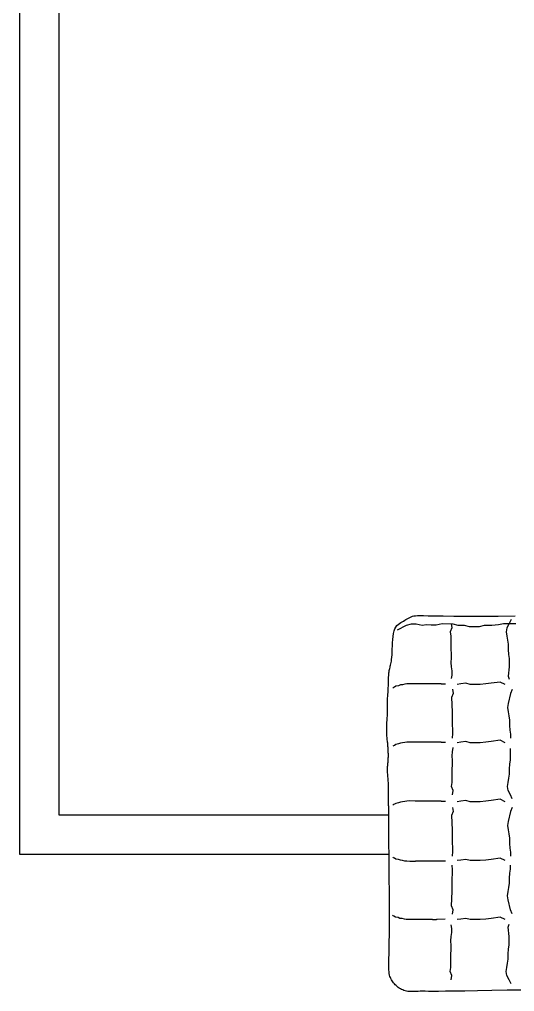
# Model space of a CAD drawing. Header units: inches. Extents: x 6.4 to 48.9, y 11.7 to 36.5.
# Drawn here: x 8.117 to 9.377, y 21.641 to 24.114 of the extents above; entities that cross this region are included whole.
import ezdxf

# ---------------------------------------------------------------- set-up
doc = ezdxf.new("R2010")
doc.units = ezdxf.units.IN
doc.header["$MEASUREMENT"] = 0
doc.layers.add('02', color=2, linetype='Continuous')

msp = doc.modelspace()

# ---------------------------------------------------------------- linework, layer by layer
at = {"layer": '02'}
for points in [[(8.8054, 26.0649), (8.1169, 26.0649), (8.1169, 21.9904), (9.0577, 21.9904)], [(8.8054, 25.9649), (8.2169, 25.9649), (8.2169, 22.0904), (9.0569, 22.0904)], [(9.3985, 21.6446), (9.3582, 21.6438), (9.3191, 21.643), (9.2826, 21.6424), (9.2503, 21.6418), (9.2232, 21.6415), (9.201, 21.6413), (9.1832, 21.6412), (9.1691, 21.6412), (9.1581, 21.6412), (9.1494, 21.6413), (9.1426, 21.6413), (9.1368, 21.6413), (9.1317, 21.6412), (9.1271, 21.6411), (9.1228, 21.6409), (9.1188, 21.6408), (9.1151, 21.6407), (9.1116, 21.6407), (9.1083, 21.6409), (9.1051, 21.6412), (9.1018, 21.6418), (9.0987, 21.6426), (9.0956, 21.6436), (9.0925, 21.6447), (9.0895, 21.6461), (9.0866, 21.6477), (9.0837, 21.6494), (9.081, 21.6513), (9.0784, 21.6534), (9.0759, 21.6557), (9.0735, 21.658), (9.0713, 21.6605), (9.0692, 21.663), (9.0672, 21.6656), (9.0654, 21.6683), (9.0638, 21.6709), (9.0623, 21.6736), (9.061, 21.6764), (9.0599, 21.6794), (9.0589, 21.6827), (9.0581, 21.6865), (9.0576, 21.6907), (9.0571, 21.6956), (9.0569, 21.7012), (9.0569, 21.7077), (9.057, 21.7153), (9.0573, 21.7246), (9.0576, 21.7359), (9.0579, 21.7495), (9.0582, 21.7659), (9.0585, 21.7854), (9.0587, 21.8083), (9.0587, 21.8349), (9.0586, 21.8644), (9.0585, 21.8955), (9.0583, 21.9273), (9.058, 21.9586), (9.0577, 21.9884), (9.0575, 22.0157), (9.0572, 22.0392), (9.0571, 22.0583), (9.057, 22.0733), (9.0569, 22.0846), (9.0568, 22.0931), (9.0568, 22.0991), (9.0568, 22.1034), (9.0568, 22.1065), (9.0568, 22.1091), (9.0568, 22.1115), (9.0567, 22.114), (9.0567, 22.1165), (9.0566, 22.1191), (9.0566, 22.1216), (9.0565, 22.1242), (9.0565, 22.1268), (9.0564, 22.1294), (9.0564, 22.132), (9.0563, 22.1346), (9.0563, 22.1373), (9.0563, 22.14), (9.0563, 22.1427), (9.0563, 22.1455), (9.0563, 22.1483), (9.0563, 22.1511), (9.0564, 22.154), (9.0564, 22.157), (9.0564, 22.1601), (9.0563, 22.1632), (9.0563, 22.1663), (9.0562, 22.1696), (9.056, 22.1729), (9.0558, 22.1763), (9.0556, 22.1797), (9.0552, 22.1833), (9.0549, 22.1868), (9.0546, 22.1904), (9.0542, 22.1939), (9.054, 22.1974), (9.0538, 22.2007), (9.0537, 22.204), (9.0537, 22.2072), (9.0538, 22.2102), (9.054, 22.2131), (9.0543, 22.216), (9.0546, 22.2188), (9.0549, 22.2215), (9.0551, 22.2242), (9.0554, 22.2268), (9.0556, 22.2295), (9.0557, 22.2322), (9.0558, 22.2349), (9.0559, 22.2375), (9.0559, 22.2402), (9.0559, 22.2429), (9.0559, 22.2455), (9.0558, 22.2482), (9.0557, 22.2509), (9.0556, 22.2536), (9.0555, 22.2562), (9.0554, 22.2589), (9.0552, 22.2616), (9.055, 22.2642), (9.0548, 22.2669), (9.0545, 22.2696), (9.0542, 22.2723), (9.0538, 22.275), (9.0535, 22.2778), (9.0532, 22.2807), (9.0528, 22.2838), (9.0525, 22.2871), (9.0523, 22.2907), (9.0521, 22.2945), (9.052, 22.2987), (9.0519, 22.3031), (9.0519, 22.3077), (9.052, 22.3123), (9.0521, 22.317), (9.0523, 22.3215), (9.0524, 22.326), (9.0526, 22.3301), (9.0529, 22.334), (9.0531, 22.3375), (9.0534, 22.3409), (9.0536, 22.344), (9.0538, 22.347), (9.0539, 22.3499), (9.054, 22.3528), (9.0541, 22.3556), (9.054, 22.3586), (9.0539, 22.3615), (9.0538, 22.3645), (9.0537, 22.3675), (9.0535, 22.3705), (9.0534, 22.3735), (9.0534, 22.3765), (9.0534, 22.3794), (9.0535, 22.3823), (9.0537, 22.3851), (9.054, 22.388), (9.0542, 22.391), (9.0545, 22.3942), (9.0548, 22.3975), (9.0551, 22.4011), (9.0554, 22.4049), (9.0556, 22.4091), (9.0557, 22.4135), (9.0559, 22.4181), (9.056, 22.4227), (9.0561, 22.4274), (9.0562, 22.432), (9.0564, 22.4364), (9.0566, 22.4405), (9.0568, 22.4444), (9.0571, 22.4479), (9.0575, 22.4512), (9.0579, 22.4543), (9.0584, 22.4572), (9.0589, 22.4601), (9.0595, 22.4628), (9.0601, 22.4655), (9.0608, 22.4681), (9.0615, 22.471), (9.0623, 22.474), (9.063, 22.4774), (9.0637, 22.4813), (9.0643, 22.4858), (9.0649, 22.491), (9.0653, 22.4971), (9.0656, 22.504), (9.0659, 22.5117), (9.0662, 22.5198), (9.0666, 22.5281), (9.0672, 22.5363), (9.068, 22.5442), (9.0692, 22.5515), (9.0707, 22.558), (9.0727, 22.5634), (9.0751, 22.5679), (9.0778, 22.5716), (9.0808, 22.5746), (9.084, 22.5772), (9.0873, 22.5793), (9.0907, 22.5813), (9.0941, 22.5832), (9.0975, 22.5851), (9.1008, 22.5871), (9.1041, 22.589), (9.1074, 22.5908), (9.1107, 22.5925), (9.1141, 22.594), (9.1175, 22.5953), (9.1211, 22.5962), (9.1249, 22.5968), (9.1297, 22.597), (9.1362, 22.5971), (9.1452, 22.5969), (9.1575, 22.5967), (9.174, 22.5963), (9.1954, 22.5961), (9.2226, 22.5959), (9.2559, 22.5958), (9.2941, 22.5958), (9.3355, 22.596), (9.3785, 22.5962)], [(9.3681, 22.5871), (9.3636, 22.5766), (9.3576, 22.5661), (9.3561, 22.5555), (9.3576, 22.545), (9.3591, 22.5345), (9.3606, 22.524), (9.3606, 22.5105), (9.3621, 22.4985), (9.3636, 22.4879), (9.3636, 22.4669), (9.3606, 22.4429), (9.3636, 22.4354)], [(9.3806, 22.5764), (9.349, 22.5764), (9.3364, 22.5732), (9.319, 22.5721), (9.3, 22.5721), (9.2874, 22.5689), (9.2621, 22.5689), (9.2495, 22.5721), (9.2337, 22.5721), (9.2211, 22.5752), (9.193, 22.576), (9.1772, 22.5728), (9.1646, 22.5728), (9.153, 22.5734), (9.1421, 22.5721), (9.1263, 22.5752), (9.1137, 22.5752), (9.101, 22.5721), (9.0781, 22.5597)], [(9.2162, 22.5766), (9.2178, 22.5661), (9.2132, 22.5555), (9.2147, 22.545), (9.2147, 22.512), (9.2162, 22.5), (9.2162, 22.4894), (9.2147, 22.4774), (9.2162, 22.4669), (9.2178, 22.4564), (9.2178, 22.4459), (9.2162, 22.4369)], [(9.1904, 22.4232), (9.1252, 22.4232), (9.1242, 22.4233), (9.1102, 22.4235), (9.1027, 22.4232), (9.0978, 22.4225), (9.0922, 22.421), (9.0867, 22.4206), (9.0817, 22.4187), (9.0753, 22.4174), (9.0712, 22.415), (9.069, 22.4141), (9.0675, 22.4127)], [(9.1694, 22.424), (9.1694, 22.4232)], [(9.1799, 22.4232), (9.1799, 22.424)], [(9.2016, 22.4225), (9.1904, 22.4225), (9.1904, 22.4232)], [(9.2195, 22.4095), (9.221, 22.399), (9.2165, 22.3884), (9.218, 22.3524), (9.218, 22.3193), (9.2195, 22.3073), (9.2195, 22.2968), (9.2181, 22.2855)], [(9.3529, 22.4217), (9.3402, 22.428), (9.318, 22.4248), (9.3037, 22.4233), (9.2895, 22.4217), (9.2641, 22.4217), (9.2531, 22.4248), (9.2404, 22.4233), (9.2309, 22.4217)], [(9.3714, 22.4092), (9.3669, 22.3987), (9.3609, 22.3734), (9.3594, 22.3629), (9.3609, 22.3524), (9.3624, 22.3419), (9.3639, 22.3313), (9.3639, 22.3178), (9.3654, 22.3058), (9.3669, 22.2953), (9.3669, 22.2855)], [(9.1904, 22.2752), (9.1252, 22.2752), (9.1242, 22.2753), (9.1102, 22.2755), (9.1027, 22.2752), (9.0978, 22.2745), (9.0922, 22.273), (9.0867, 22.2726), (9.0817, 22.2707), (9.0753, 22.2694), (9.0712, 22.267), (9.069, 22.2661), (9.0675, 22.2647)], [(9.1694, 22.276), (9.1694, 22.2752)], [(9.1799, 22.2752), (9.1799, 22.276)], [(9.2016, 22.2745), (9.1904, 22.2745), (9.1904, 22.2752)], [(9.2195, 22.1413), (9.221, 22.1518), (9.2165, 22.1623), (9.218, 22.1728), (9.218, 22.2059), (9.2195, 22.2179), (9.2195, 22.2284), (9.218, 22.2404), (9.2195, 22.2509), (9.221, 22.2615)], [(9.3529, 22.2737), (9.3402, 22.28), (9.318, 22.2768), (9.3037, 22.2752), (9.2895, 22.2737), (9.2641, 22.2737), (9.2531, 22.2768), (9.2404, 22.2752), (9.2309, 22.2737)], [(9.3714, 22.1308), (9.3669, 22.1413), (9.3609, 22.1518), (9.3594, 22.1623), (9.3609, 22.1728), (9.3624, 22.1833), (9.3639, 22.1939), (9.3639, 22.2074), (9.3654, 22.2194), (9.3669, 22.2299), (9.3669, 22.2593)], [(9.1904, 22.1252), (9.1252, 22.1252), (9.1242, 22.1253), (9.1102, 22.1255), (9.1027, 22.1252), (9.0978, 22.1245), (9.0922, 22.123), (9.0867, 22.1226), (9.0817, 22.1207), (9.0753, 22.1194), (9.0712, 22.117), (9.069, 22.1161), (9.0675, 22.1147)], [(9.1694, 22.126), (9.1694, 22.1252)], [(9.1799, 22.1252), (9.1799, 22.126)], [(9.2016, 22.1245), (9.1904, 22.1245), (9.1904, 22.1252)], [(9.2195, 22.1093), (9.221, 22.0988), (9.2165, 22.0883), (9.218, 22.0522), (9.218, 22.0192), (9.2195, 22.0072), (9.2195, 21.9966), (9.2181, 21.9854)], [(9.3529, 22.1237), (9.3402, 22.13), (9.318, 22.1268), (9.3037, 22.1252), (9.2895, 22.1237), (9.2641, 22.1237), (9.2531, 22.1268), (9.2404, 22.1252), (9.2309, 22.1237)], [(9.3714, 22.109), (9.3669, 22.0985), (9.3609, 22.0733), (9.3594, 22.0627), (9.3609, 22.0522), (9.3624, 22.0417), (9.3639, 22.0312), (9.3639, 22.0177), (9.3654, 22.0057), (9.3669, 21.9951), (9.3669, 21.9854)], [(9.1904, 21.972), (9.1252, 21.972), (9.1242, 21.9718), (9.1102, 21.9717), (9.1027, 21.972), (9.0978, 21.9726), (9.0922, 21.9742), (9.0867, 21.9746), (9.0817, 21.9764), (9.0753, 21.9778), (9.0712, 21.9802), (9.069, 21.9811), (9.0675, 21.9824)], [(9.1694, 21.9712), (9.1694, 21.972)], [(9.1799, 21.972), (9.1799, 21.9712)], [(9.2016, 21.9727), (9.1904, 21.9727), (9.1904, 21.972)], [(9.2195, 21.8378), (9.221, 21.8483), (9.2165, 21.8589), (9.218, 21.8949), (9.218, 21.928), (9.2195, 21.94), (9.2195, 21.9505), (9.2181, 21.9618)], [(9.3529, 21.9737), (9.3402, 21.98), (9.318, 21.9768), (9.3037, 21.9752), (9.2895, 21.9737), (9.2641, 21.9737), (9.2531, 21.9768), (9.2404, 21.9752), (9.2309, 21.9737)], [(9.3714, 21.8381), (9.3669, 21.8486), (9.3609, 21.8739), (9.3594, 21.8844), (9.3609, 21.8949), (9.3624, 21.9054), (9.3639, 21.916), (9.3639, 21.9295), (9.3654, 21.9415), (9.3669, 21.952), (9.3669, 21.9618)], [(9.2004, 21.8249), (9.1787, 21.8242), (9.1787, 21.8234), (9.1682, 21.8234), (9.1682, 21.8242), (9.124, 21.8242), (9.1231, 21.8241), (9.1091, 21.8239), (9.1015, 21.8242), (9.0967, 21.8249), (9.091, 21.8264), (9.0855, 21.8268), (9.0805, 21.8287), (9.0742, 21.83), (9.0701, 21.8324), (9.0678, 21.8333), (9.0663, 21.8347)], [(9.1892, 21.8249), (9.1892, 21.8242)], [(9.3529, 21.8237), (9.3402, 21.83), (9.318, 21.8268), (9.3037, 21.8252), (9.2895, 21.8237), (9.2641, 21.8237), (9.2531, 21.8268), (9.2404, 21.8252), (9.2309, 21.8237)], [(9.3681, 21.6602), (9.3636, 21.6707), (9.3576, 21.6813), (9.3561, 21.6918), (9.3576, 21.7023), (9.3591, 21.7128), (9.3606, 21.7233), (9.3606, 21.7368), (9.3621, 21.7489), (9.3636, 21.7594), (9.3636, 21.7804), (9.3606, 21.8044), (9.3636, 21.8119)], [(9.2162, 21.6707), (9.2178, 21.6813), (9.2132, 21.6918), (9.2147, 21.7023), (9.2147, 21.7353), (9.2162, 21.7473), (9.2162, 21.7579), (9.2147, 21.7699), (9.2162, 21.7804), (9.2178, 21.7909), (9.2178, 21.8014), (9.2162, 21.8104)]]:
    msp.add_lwpolyline(points, dxfattribs=at)

doc.saveas('drawing.dxf')
